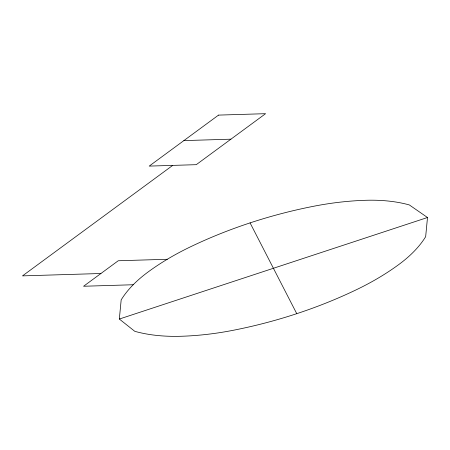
<?xml version="1.0" encoding="UTF-8"?>
<svg xmlns="http://www.w3.org/2000/svg" width="450" height="450" viewBox="0 0 450 450"><rect width="100%" height="100%" fill="white"/><g stroke="black" fill="none" stroke-linecap="round" stroke-linejoin="round"><path stroke-width="0.67" d="M119.334 319.044L121.174 299.897A118.969 63.394 -14.6 0 1 147.96 272.081A186.322 99.287 -14.6 0 1 190.119 246.994A281.481 149.996 -14.6 0 1 313.858 206.224A186.322 99.287 -14.6 0 1 365.867 200.284A118.969 63.394 -14.6 0 1 409.348 204.947L427.5 217.513L425.661 236.666A118.969 63.394 -14.6 0 1 398.874 264.482A186.322 99.287 -14.6 0 1 356.715 289.569A281.481 149.996 -14.6 0 1 232.976 330.334A186.322 99.287 -14.6 0 1 180.968 336.274A126.321 67.314 -14.6 0 1 134.797 331.324L119.334 319.044L427.5 217.513M172.727 165.386L22.5 275.878L100.913 273.504M183.87 140.602L230.917 139.179M167.276 259.273L118.243 260.758L83.576 286.256L133.194 284.749M250.076 222.885L296.758 313.673M218.542 115.104L149.203 166.101L196.251 164.678L265.584 113.681L218.542 115.104"/></g></svg>
